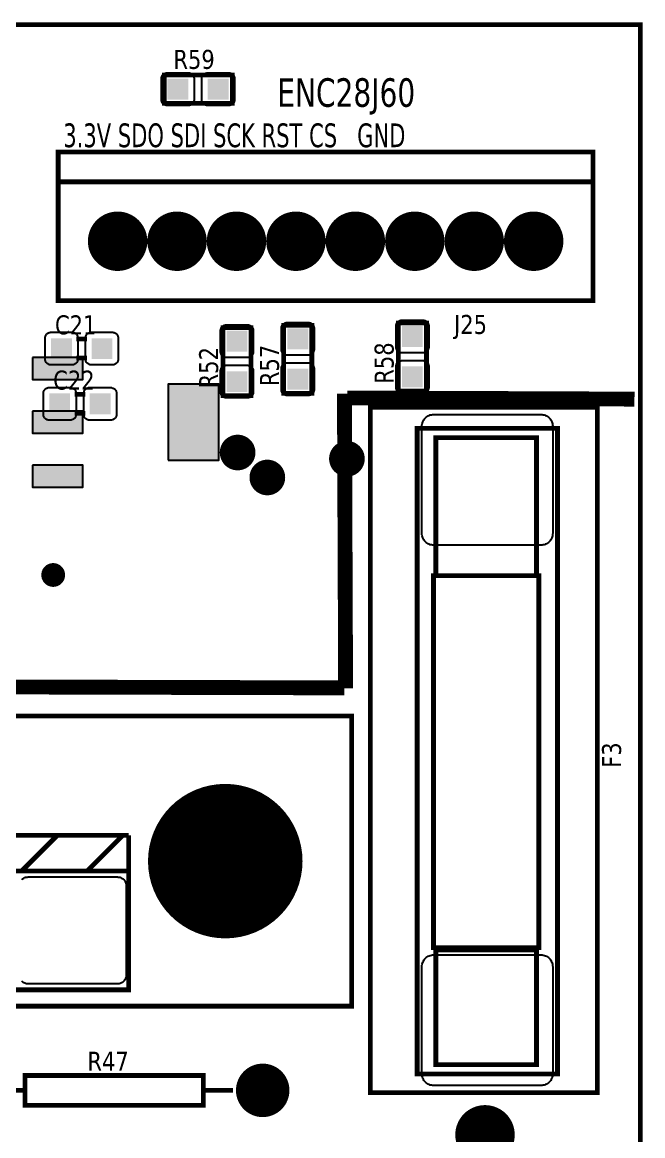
# Model space of a CAD drawing. Header units: millimetres. Extents: x 124 to 302, y 105 to 223.
# Drawn here: x 300.629 to 301.673, y 221.597 to 223.471 of the extents above; entities that cross this region are included whole.
import ezdxf

# ---------------------------------------------------------------- set-up
doc = ezdxf.new("R2010")
doc.units = ezdxf.units.MM
doc.layers.add('DESC', color=250, linetype='Continuous')
doc.styles.get("Standard").update_dxf_attribs({"font": 'tahoma.ttf'})

# ---------------------------------------------------------------- blocks, each defined once
blk = doc.blocks.new('RPAD')
blk.add_trace([(-0.5, -0.5), (-0.5, 0.5), (0.5, -0.5), (0.5, 0.5)])
blk = doc.blocks.new('EPAD')
at = {"const_width": 0.5}
blk.add_lwpolyline([(-0.25, 0, 1), (0.25, 0, 1)], format="xyb", close=True, dxfattribs=at)
blk = doc.blocks.new('PCB_CamaraClimatica')
for points, const_width in [([(147.0389, 110.574), (153.4499, 110.574), (153.4499, 115.4463), (147.0389, 115.4463), (147.0389, 110.574)], 0.008), ([(147.0389, 110.574), (153.4499, 110.574), (153.4499, 115.4463), (147.0389, 115.4463), (147.0389, 110.574)], 0.008), ([(147.0389, 110.574), (153.4499, 110.574), (153.4499, 115.4463), (147.0389, 115.4463), (147.0389, 110.574)], 0.008), ([(152.6491, 115.3141), (152.7633, 115.3141), (152.7633, 115.3614), (152.6491, 115.3614), (152.6491, 115.3141)], 0.008), ([(152.6491, 115.3141), (152.7633, 115.3141), (152.7633, 115.3614), (152.6491, 115.3614), (152.6491, 115.3141)], 0.008), ([(152.6491, 115.3141), (152.7633, 115.3141), (152.7633, 115.3614), (152.6491, 115.3614), (152.6491, 115.3141)], 0.008), ([(152.4704, 114.9818), (153.3704, 114.9818), (153.3704, 115.2318), (152.4704, 115.2318), (152.4704, 114.9818)], 0.008), ([(152.4704, 114.9818), (153.3704, 114.9818), (153.3704, 115.2318), (152.4704, 115.2318), (152.4704, 114.9818)], 0.008), ([(152.4704, 114.9818), (153.3704, 114.9818), (153.3704, 115.2318), (152.4704, 115.2318), (152.4704, 114.9818)], 0.008), ([(152.4704, 115.1818), (153.3704, 115.1818)], 0.008), ([(152.4704, 115.1818), (153.3704, 115.1818)], 0.008), ([(152.4704, 115.1818), (153.3704, 115.1818)], 0.008), ([(152.7475, 114.822), (152.7948, 114.822), (152.7948, 114.9362), (152.7475, 114.9362), (152.7475, 114.822)], 0.008), ([(152.7475, 114.822), (152.7948, 114.822), (152.7948, 114.9362), (152.7475, 114.9362), (152.7475, 114.822)], 0.008), ([(152.7475, 114.822), (152.7948, 114.822), (152.7948, 114.9362), (152.7475, 114.9362), (152.7475, 114.822)], 0.008), ([(152.8499, 114.8259), (152.8971, 114.8259), (152.8971, 114.9401), (152.8499, 114.9401), (152.8499, 114.8259)], 0.008), ([(152.8499, 114.8259), (152.8971, 114.8259), (152.8971, 114.9401), (152.8499, 114.9401), (152.8499, 114.8259)], 0.008), ([(152.8499, 114.8259), (152.8971, 114.8259), (152.8971, 114.9401), (152.8499, 114.9401), (152.8499, 114.8259)], 0.008), ([(153.0428, 114.8299), (153.09, 114.8299), (153.09, 114.944), (153.0428, 114.944), (153.0428, 114.8299)], 0.008), ([(153.0428, 114.8299), (153.09, 114.8299), (153.09, 114.944), (153.0428, 114.944), (153.0428, 114.8299)], 0.008), ([(153.0428, 114.8299), (153.09, 114.8299), (153.09, 114.944), (153.0428, 114.944), (153.0428, 114.8299)], 0.008), ([(152.501, 114.9171), (152.519, 114.9171)], 0.008), ([(152.501, 114.9171), (152.519, 114.9171)], 0.008), ([(152.501, 114.9171), (152.519, 114.9171)], 0.008), ([(152.501, 114.8851), (152.519, 114.8851)], 0.008), ([(152.501, 114.8851), (152.519, 114.8851)], 0.008), ([(152.501, 114.8851), (152.519, 114.8851)], 0.008), ([(152.498, 114.8241), (152.516, 114.8241)], 0.008), ([(152.498, 114.8241), (152.516, 114.8241)], 0.008), ([(152.498, 114.8241), (152.516, 114.8241)], 0.008), ([(152.954, 114.3291), (152.952, 114.8251)], 0.025), ([(152.954, 114.3291), (152.952, 114.8251)], 0.025), ([(152.954, 114.3291), (152.952, 114.8251)], 0.025), ([(152.957, 114.8181), (153.44, 114.8161)], 0.025), ([(152.957, 114.8181), (153.44, 114.8161)], 0.025), ([(152.957, 114.8181), (153.44, 114.8161)], 0.025), ([(152.9956, 113.6488), (153.3774, 113.6488), (153.3774, 114.8023), (152.9956, 114.8023), (152.9956, 113.6488)], 0.008), ([(152.9956, 113.6488), (153.3774, 113.6488), (153.3774, 114.8023), (152.9956, 114.8023), (152.9956, 113.6488)], 0.008), ([(152.9956, 113.6488), (153.3774, 113.6488), (153.3774, 114.8023), (152.9956, 114.8023), (152.9956, 113.6488)], 0.008), ([(152.498, 114.7921), (152.516, 114.7921)], 0.008), ([(152.498, 114.7921), (152.516, 114.7921)], 0.008), ([(152.498, 114.7921), (152.516, 114.7921)], 0.008), ([(153.0743, 113.6803), (153.3105, 113.6803), (153.3105, 114.7669), (153.0743, 114.7669), (153.0743, 113.6803)], 0.008), ([(153.0743, 113.6803), (153.3105, 113.6803), (153.3105, 114.7669), (153.0743, 114.7669), (153.0743, 113.6803)], 0.008), ([(153.0743, 113.6803), (153.3105, 113.6803), (153.3105, 114.7669), (153.0743, 114.7669), (153.0743, 113.6803)], 0.008), ([(153.1058, 114.5189), (153.2751, 114.5189), (153.2751, 114.7511), (153.1058, 114.7511), (153.1058, 114.5189)], 0.008), ([(153.1058, 114.5189), (153.2751, 114.5189), (153.2751, 114.7511), (153.1058, 114.7511), (153.1058, 114.5189)], 0.008), ([(153.1058, 114.5189), (153.2751, 114.5189), (153.2751, 114.7511), (153.1058, 114.7511), (153.1058, 114.5189)], 0.008), ([(153.1019, 113.8929), (153.279, 113.8929), (153.279, 114.5189), (153.1019, 114.5189), (153.1019, 113.8929)], 0.008), ([(153.1019, 113.8929), (153.279, 113.8929), (153.279, 114.5189), (153.1019, 114.5189), (153.1019, 113.8929)], 0.008), ([(153.1019, 113.8929), (153.279, 113.8929), (153.279, 114.5189), (153.1019, 114.5189), (153.1019, 113.8929)], 0.008), ([(151.487, 114.3341), (152.952, 114.3301)], 0.025), ([(151.487, 114.3341), (152.952, 114.3301)], 0.025), ([(151.487, 114.3341), (152.952, 114.3301)], 0.025), ([(151.5861, 113.7944), (152.9641, 113.7944), (152.9641, 114.2826), (151.5861, 114.2826), (151.5861, 113.7944)], 0.008), ([(151.5861, 113.7944), (152.9641, 113.7944), (152.9641, 114.2826), (151.5861, 114.2826), (151.5861, 113.7944)], 0.008), ([(151.5861, 113.7944), (152.9641, 113.7944), (152.9641, 114.2826), (151.5861, 114.2826), (151.5861, 113.7944)], 0.008), ([(151.969, 114.0819), (152.589, 114.0819)], 0.008), ([(151.969, 114.0819), (152.589, 114.0819)], 0.008), ([(151.969, 114.0819), (152.589, 114.0819)], 0.008), ([(152.409, 114.0219), (152.469, 114.0819)], 0.008), ([(152.409, 114.0219), (152.469, 114.0819)], 0.008), ([(152.409, 114.0219), (152.469, 114.0819)], 0.008), ([(152.519, 114.0219), (152.579, 114.0819)], 0.008), ([(152.519, 114.0219), (152.579, 114.0819)], 0.008), ([(152.519, 114.0219), (152.579, 114.0819)], 0.008), ([(152.519, 114.0219), (152.579, 114.0819)], 0.008), ([(152.519, 114.0219), (152.579, 114.0819)], 0.008), ([(152.519, 114.0219), (152.579, 114.0819)], 0.008), ([(152.589, 114.0219), (152.589, 114.0819)], 0.008), ([(152.589, 114.0219), (152.589, 114.0819)], 0.008), ([(152.589, 114.0219), (152.589, 114.0819)], 0.008), ([(151.969, 114.0219), (152.589, 114.0219), (152.589, 113.8219), (151.969, 113.8219), (151.969, 114.0219)], 0.008), ([(151.969, 114.0219), (152.589, 114.0219), (152.589, 113.8219), (151.969, 113.8219), (151.969, 114.0219)], 0.008), ([(151.969, 114.0219), (152.589, 114.0219), (152.589, 113.8219), (151.969, 113.8219), (151.969, 114.0219)], 0.008), ([(153.1058, 113.696), (153.2751, 113.696), (153.2751, 113.8889), (153.1058, 113.8889), (153.1058, 113.696)], 0.008), ([(153.1058, 113.696), (153.2751, 113.696), (153.2751, 113.8889), (153.1058, 113.8889), (153.1058, 113.696)], 0.008), ([(153.1058, 113.696), (153.2751, 113.696), (153.2751, 113.8889), (153.1058, 113.8889), (153.1058, 113.696)], 0.008), ([(152.4145, 113.6277), (152.7145, 113.6277), (152.7145, 113.6777), (152.4145, 113.6777), (152.4145, 113.6277)], 0.008), ([(152.4145, 113.6277), (152.7145, 113.6277), (152.7145, 113.6777), (152.4145, 113.6777), (152.4145, 113.6277)], 0.008), ([(152.4145, 113.6277), (152.7145, 113.6277), (152.7145, 113.6777), (152.4145, 113.6777), (152.4145, 113.6277)], 0.008), ([(152.3645, 113.6527), (152.4145, 113.6527)], 0.008), ([(152.3645, 113.6527), (152.4145, 113.6527)], 0.008), ([(152.3645, 113.6527), (152.4145, 113.6527)], 0.008), ([(152.7145, 113.6527), (152.7645, 113.6527)], 0.008), ([(152.7145, 113.6527), (152.7645, 113.6527)], 0.008), ([(152.7145, 113.6527), (152.7645, 113.6527)], 0.008)]:
    blk.add_lwpolyline(points, dxfattribs=dict(const_width=const_width))
for points in [[(152.6891, 115.3102), (152.6541, 115.3102), (152.6531, 115.3103), (152.6521, 115.3104), (152.6511, 115.3107), (152.6502, 115.311), (152.6493, 115.3114), (152.6485, 115.3119), (152.6477, 115.3125), (152.647, 115.3131), (152.6464, 115.3138), (152.6458, 115.3146), (152.6453, 115.3154), (152.6449, 115.3163), (152.6446, 115.3172), (152.6443, 115.3182), (152.6442, 115.3192), (152.6441, 115.3202), (152.6441, 115.3552), (152.6442, 115.3563), (152.6443, 115.3573), (152.6446, 115.3583), (152.6449, 115.3592), (152.6453, 115.3601), (152.6458, 115.3609), (152.6464, 115.3617), (152.647, 115.3624), (152.6477, 115.363), (152.6485, 115.3636), (152.6493, 115.3641), (152.6502, 115.3645), (152.6511, 115.3648), (152.6521, 115.365), (152.6531, 115.3652), (152.6541, 115.3652), (152.6891, 115.3652), (152.6902, 115.3652), (152.6912, 115.365), (152.6922, 115.3648), (152.6931, 115.3645), (152.694, 115.3641), (152.6948, 115.3636), (152.6956, 115.363), (152.6963, 115.3624), (152.6969, 115.3617), (152.6975, 115.3609), (152.698, 115.3601), (152.6984, 115.3592), (152.6987, 115.3583), (152.6989, 115.3573), (152.6991, 115.3563), (152.6991, 115.3552), (152.6991, 115.3202), (152.6991, 115.3192), (152.6989, 115.3182), (152.6987, 115.3172), (152.6984, 115.3163), (152.698, 115.3154), (152.6975, 115.3146), (152.6969, 115.3138), (152.6963, 115.3131), (152.6956, 115.3125), (152.6948, 115.3119), (152.694, 115.3114), (152.6931, 115.311), (152.6922, 115.3107), (152.6912, 115.3104), (152.6902, 115.3103), (152.6891, 115.3102)], [(152.7571, 115.3102), (152.7221, 115.3102), (152.7211, 115.3103), (152.7201, 115.3104), (152.7191, 115.3107), (152.7182, 115.311), (152.7173, 115.3114), (152.7165, 115.3119), (152.7157, 115.3125), (152.715, 115.3131), (152.7144, 115.3138), (152.7138, 115.3146), (152.7133, 115.3154), (152.7129, 115.3163), (152.7126, 115.3172), (152.7123, 115.3182), (152.7122, 115.3192), (152.7121, 115.3202), (152.7121, 115.3552), (152.7122, 115.3563), (152.7123, 115.3573), (152.7126, 115.3583), (152.7129, 115.3592), (152.7133, 115.3601), (152.7138, 115.3609), (152.7144, 115.3617), (152.715, 115.3624), (152.7157, 115.363), (152.7165, 115.3636), (152.7173, 115.3641), (152.7182, 115.3645), (152.7191, 115.3648), (152.7201, 115.365), (152.7211, 115.3652), (152.7221, 115.3652), (152.7571, 115.3652), (152.7582, 115.3652), (152.7592, 115.365), (152.7602, 115.3648), (152.7611, 115.3645), (152.762, 115.3641), (152.7628, 115.3636), (152.7636, 115.363), (152.7643, 115.3624), (152.7649, 115.3617), (152.7655, 115.3609), (152.766, 115.3601), (152.7664, 115.3592), (152.7667, 115.3583), (152.7669, 115.3573), (152.7671, 115.3563), (152.7671, 115.3552), (152.7671, 115.3202), (152.7671, 115.3192), (152.7669, 115.3182), (152.7667, 115.3172), (152.7664, 115.3163), (152.766, 115.3154), (152.7655, 115.3146), (152.7649, 115.3138), (152.7643, 115.3131), (152.7636, 115.3125), (152.7628, 115.3119), (152.762, 115.3114), (152.7611, 115.311), (152.7602, 115.3107), (152.7592, 115.3104), (152.7582, 115.3103), (152.7571, 115.3102)], [(152.7436, 114.8961), (152.7436, 114.9311), (152.7437, 114.9322), (152.7438, 114.9332), (152.7441, 114.9341), (152.7444, 114.9351), (152.7448, 114.9359), (152.7453, 114.9368), (152.7459, 114.9375), (152.7465, 114.9382), (152.7472, 114.9389), (152.748, 114.9394), (152.7488, 114.9399), (152.7497, 114.9404), (152.7506, 114.9407), (152.7516, 114.9409), (152.7526, 114.9411), (152.7536, 114.9411), (152.7886, 114.9411), (152.7897, 114.9411), (152.7907, 114.9409), (152.7917, 114.9407), (152.7926, 114.9404), (152.7935, 114.9399), (152.7943, 114.9394), (152.795, 114.9389), (152.7958, 114.9382), (152.7964, 114.9375), (152.797, 114.9368), (152.7975, 114.9359), (152.7979, 114.9351), (152.7982, 114.9341), (152.7984, 114.9332), (152.7986, 114.9322), (152.7986, 114.9311), (152.7986, 114.8961), (152.7986, 114.8951), (152.7984, 114.8941), (152.7982, 114.8931), (152.7979, 114.8922), (152.7975, 114.8913), (152.797, 114.8905), (152.7964, 114.8897), (152.7958, 114.889), (152.795, 114.8884), (152.7943, 114.8878), (152.7935, 114.8873), (152.7926, 114.8869), (152.7917, 114.8866), (152.7907, 114.8863), (152.7897, 114.8862), (152.7886, 114.8861), (152.7536, 114.8861), (152.7526, 114.8862), (152.7516, 114.8863), (152.7506, 114.8866), (152.7497, 114.8869), (152.7488, 114.8873), (152.748, 114.8878), (152.7472, 114.8884), (152.7465, 114.889), (152.7459, 114.8897), (152.7453, 114.8905), (152.7448, 114.8913), (152.7444, 114.8922), (152.7441, 114.8931), (152.7438, 114.8941), (152.7437, 114.8951), (152.7436, 114.8961)], [(152.846, 114.9001), (152.846, 114.9351), (152.8461, 114.9361), (152.8462, 114.9371), (152.8464, 114.9381), (152.8468, 114.939), (152.8472, 114.9399), (152.8477, 114.9407), (152.8483, 114.9415), (152.8489, 114.9422), (152.8496, 114.9428), (152.8504, 114.9434), (152.8512, 114.9439), (152.8521, 114.9443), (152.853, 114.9446), (152.854, 114.9449), (152.855, 114.945), (152.856, 114.9451), (152.891, 114.9451), (152.892, 114.945), (152.893, 114.9449), (152.894, 114.9446), (152.8949, 114.9443), (152.8958, 114.9439), (152.8966, 114.9434), (152.8974, 114.9428), (152.8981, 114.9422), (152.8988, 114.9415), (152.8993, 114.9407), (152.8998, 114.9399), (152.9002, 114.939), (152.9006, 114.9381), (152.9008, 114.9371), (152.901, 114.9361), (152.901, 114.9351), (152.901, 114.9001), (152.901, 114.899), (152.9008, 114.898), (152.9006, 114.897), (152.9002, 114.8961), (152.8998, 114.8952), (152.8993, 114.8944), (152.8988, 114.8937), (152.8981, 114.8929), (152.8974, 114.8923), (152.8966, 114.8917), (152.8958, 114.8912), (152.8949, 114.8908), (152.894, 114.8905), (152.893, 114.8903), (152.892, 114.8901), (152.891, 114.8901), (152.856, 114.8901), (152.855, 114.8901), (152.854, 114.8903), (152.853, 114.8905), (152.8521, 114.8908), (152.8512, 114.8912), (152.8504, 114.8917), (152.8496, 114.8923), (152.8489, 114.8929), (152.8483, 114.8937), (152.8477, 114.8944), (152.8472, 114.8952), (152.8468, 114.8961), (152.8464, 114.897), (152.8462, 114.898), (152.8461, 114.899), (152.846, 114.9001)], [(153.0389, 114.904), (153.0389, 114.939), (153.039, 114.94), (153.0391, 114.941), (153.0394, 114.942), (153.0397, 114.9429), (153.0401, 114.9438), (153.0406, 114.9446), (153.0412, 114.9454), (153.0418, 114.9461), (153.0425, 114.9467), (153.0433, 114.9473), (153.0441, 114.9478), (153.045, 114.9482), (153.0459, 114.9486), (153.0469, 114.9488), (153.0479, 114.9489), (153.0489, 114.949), (153.0839, 114.949), (153.085, 114.9489), (153.086, 114.9488), (153.0869, 114.9486), (153.0879, 114.9482), (153.0887, 114.9478), (153.0896, 114.9473), (153.0903, 114.9467), (153.091, 114.9461), (153.0917, 114.9454), (153.0922, 114.9446), (153.0927, 114.9438), (153.0931, 114.9429), (153.0935, 114.942), (153.0937, 114.941), (153.0939, 114.94), (153.0939, 114.939), (153.0939, 114.904), (153.0939, 114.903), (153.0937, 114.902), (153.0935, 114.901), (153.0931, 114.9001), (153.0927, 114.8992), (153.0922, 114.8984), (153.0917, 114.8976), (153.091, 114.8969), (153.0903, 114.8962), (153.0896, 114.8957), (153.0887, 114.8952), (153.0879, 114.8948), (153.0869, 114.8944), (153.086, 114.8942), (153.085, 114.894), (153.0839, 114.894), (153.0489, 114.894), (153.0479, 114.894), (153.0469, 114.8942), (153.0459, 114.8944), (153.045, 114.8948), (153.0441, 114.8952), (153.0433, 114.8957), (153.0425, 114.8962), (153.0418, 114.8969), (153.0412, 114.8976), (153.0406, 114.8984), (153.0401, 114.8992), (153.0397, 114.9001), (153.0394, 114.901), (153.0391, 114.902), (153.039, 114.903), (153.0389, 114.904)], [(152.4585, 114.9286), (152.4935, 114.9286), (152.4945, 114.9285), (152.4955, 114.9284), (152.4965, 114.9282), (152.4974, 114.9278), (152.4983, 114.9274), (152.4991, 114.9269), (152.4999, 114.9263), (152.5006, 114.9257), (152.5012, 114.925), (152.5018, 114.9242), (152.5023, 114.9234), (152.5027, 114.9225), (152.503, 114.9216), (152.5033, 114.9206), (152.5034, 114.9196), (152.5035, 114.9186), (152.5035, 114.8836), (152.5034, 114.8826), (152.5033, 114.8815), (152.503, 114.8806), (152.5027, 114.8797), (152.5023, 114.8788), (152.5018, 114.878), (152.5012, 114.8772), (152.5006, 114.8765), (152.4999, 114.8758), (152.4991, 114.8753), (152.4983, 114.8748), (152.4974, 114.8744), (152.4965, 114.874), (152.4955, 114.8738), (152.4945, 114.8736), (152.4935, 114.8736), (152.4585, 114.8736), (152.4574, 114.8736), (152.4564, 114.8738), (152.4555, 114.874), (152.4545, 114.8744), (152.4537, 114.8748), (152.4528, 114.8753), (152.4521, 114.8758), (152.4514, 114.8765), (152.4507, 114.8772), (152.4502, 114.878), (152.4497, 114.8788), (152.4492, 114.8797), (152.4489, 114.8806), (152.4487, 114.8815), (152.4485, 114.8826), (152.4485, 114.8836), (152.4485, 114.9186), (152.4485, 114.9196), (152.4487, 114.9206), (152.4489, 114.9216), (152.4492, 114.9225), (152.4497, 114.9234), (152.4502, 114.9242), (152.4507, 114.925), (152.4514, 114.9257), (152.4521, 114.9263), (152.4528, 114.9269), (152.4537, 114.9274), (152.4545, 114.9278), (152.4555, 114.9282), (152.4564, 114.9284), (152.4574, 114.9285), (152.4585, 114.9286)], [(152.5265, 114.9286), (152.5615, 114.9286), (152.5625, 114.9285), (152.5635, 114.9284), (152.5645, 114.9282), (152.5654, 114.9278), (152.5663, 114.9274), (152.5671, 114.9269), (152.5679, 114.9263), (152.5686, 114.9257), (152.5692, 114.925), (152.5698, 114.9242), (152.5703, 114.9234), (152.5707, 114.9225), (152.571, 114.9216), (152.5713, 114.9206), (152.5714, 114.9196), (152.5715, 114.9186), (152.5715, 114.8836), (152.5714, 114.8826), (152.5713, 114.8815), (152.571, 114.8806), (152.5707, 114.8797), (152.5703, 114.8788), (152.5698, 114.878), (152.5692, 114.8772), (152.5686, 114.8765), (152.5679, 114.8758), (152.5671, 114.8753), (152.5663, 114.8748), (152.5654, 114.8744), (152.5645, 114.874), (152.5635, 114.8738), (152.5625, 114.8736), (152.5615, 114.8736), (152.5265, 114.8736), (152.5254, 114.8736), (152.5244, 114.8738), (152.5235, 114.874), (152.5225, 114.8744), (152.5217, 114.8748), (152.5208, 114.8753), (152.5201, 114.8758), (152.5194, 114.8765), (152.5187, 114.8772), (152.5182, 114.878), (152.5177, 114.8788), (152.5172, 114.8797), (152.5169, 114.8806), (152.5167, 114.8815), (152.5165, 114.8826), (152.5165, 114.8836), (152.5165, 114.9186), (152.5165, 114.9196), (152.5167, 114.9206), (152.5169, 114.9216), (152.5172, 114.9225), (152.5177, 114.9234), (152.5182, 114.9242), (152.5187, 114.925), (152.5194, 114.9257), (152.5201, 114.9263), (152.5208, 114.9269), (152.5217, 114.9274), (152.5225, 114.9278), (152.5235, 114.9282), (152.5244, 114.9284), (152.5254, 114.9285), (152.5265, 114.9286)], [(152.4271, 114.8861), (152.4271, 114.8491), (152.5121, 114.8491), (152.5121, 114.8861), (152.4271, 114.8861)], [(152.846, 114.8321), (152.846, 114.8671), (152.8461, 114.8681), (152.8462, 114.8691), (152.8464, 114.8701), (152.8468, 114.871), (152.8472, 114.8719), (152.8477, 114.8727), (152.8483, 114.8735), (152.8489, 114.8742), (152.8496, 114.8748), (152.8504, 114.8754), (152.8512, 114.8759), (152.8521, 114.8763), (152.853, 114.8766), (152.854, 114.8769), (152.855, 114.877), (152.856, 114.8771), (152.891, 114.8771), (152.892, 114.877), (152.893, 114.8769), (152.894, 114.8766), (152.8949, 114.8763), (152.8958, 114.8759), (152.8966, 114.8754), (152.8974, 114.8748), (152.8981, 114.8742), (152.8988, 114.8735), (152.8993, 114.8727), (152.8998, 114.8719), (152.9002, 114.871), (152.9006, 114.8701), (152.9008, 114.8691), (152.901, 114.8681), (152.901, 114.8671), (152.901, 114.8321), (152.901, 114.831), (152.9008, 114.83), (152.9006, 114.829), (152.9002, 114.8281), (152.8998, 114.8272), (152.8993, 114.8264), (152.8988, 114.8257), (152.8981, 114.8249), (152.8974, 114.8243), (152.8966, 114.8237), (152.8958, 114.8232), (152.8949, 114.8228), (152.894, 114.8225), (152.893, 114.8223), (152.892, 114.8221), (152.891, 114.8221), (152.856, 114.8221), (152.855, 114.8221), (152.854, 114.8223), (152.853, 114.8225), (152.8521, 114.8228), (152.8512, 114.8232), (152.8504, 114.8237), (152.8496, 114.8243), (152.8489, 114.8249), (152.8483, 114.8257), (152.8477, 114.8264), (152.8472, 114.8272), (152.8468, 114.8281), (152.8464, 114.829), (152.8462, 114.83), (152.8461, 114.831), (152.846, 114.8321)], [(153.0389, 114.836), (153.0389, 114.871), (153.039, 114.872), (153.0391, 114.873), (153.0394, 114.874), (153.0397, 114.8749), (153.0401, 114.8758), (153.0406, 114.8766), (153.0412, 114.8774), (153.0418, 114.8781), (153.0425, 114.8787), (153.0433, 114.8793), (153.0441, 114.8798), (153.045, 114.8802), (153.0459, 114.8806), (153.0469, 114.8808), (153.0479, 114.8809), (153.0489, 114.881), (153.0839, 114.881), (153.085, 114.8809), (153.086, 114.8808), (153.0869, 114.8806), (153.0879, 114.8802), (153.0887, 114.8798), (153.0896, 114.8793), (153.0903, 114.8787), (153.091, 114.8781), (153.0917, 114.8774), (153.0922, 114.8766), (153.0927, 114.8758), (153.0931, 114.8749), (153.0935, 114.874), (153.0937, 114.873), (153.0939, 114.872), (153.0939, 114.871), (153.0939, 114.836), (153.0939, 114.835), (153.0937, 114.834), (153.0935, 114.833), (153.0931, 114.8321), (153.0927, 114.8312), (153.0922, 114.8304), (153.0917, 114.8296), (153.091, 114.8289), (153.0903, 114.8282), (153.0896, 114.8277), (153.0887, 114.8272), (153.0879, 114.8268), (153.0869, 114.8264), (153.086, 114.8262), (153.085, 114.826), (153.0839, 114.826), (153.0489, 114.826), (153.0479, 114.826), (153.0469, 114.8262), (153.0459, 114.8264), (153.045, 114.8268), (153.0441, 114.8272), (153.0433, 114.8277), (153.0425, 114.8282), (153.0418, 114.8289), (153.0412, 114.8296), (153.0406, 114.8304), (153.0401, 114.8312), (153.0397, 114.8321), (153.0394, 114.833), (153.0391, 114.834), (153.039, 114.835), (153.0389, 114.836)], [(152.7436, 114.8281), (152.7436, 114.8631), (152.7437, 114.8642), (152.7438, 114.8652), (152.7441, 114.8661), (152.7444, 114.8671), (152.7448, 114.8679), (152.7453, 114.8688), (152.7459, 114.8695), (152.7465, 114.8702), (152.7472, 114.8709), (152.748, 114.8714), (152.7488, 114.8719), (152.7497, 114.8724), (152.7506, 114.8727), (152.7516, 114.8729), (152.7526, 114.8731), (152.7536, 114.8731), (152.7886, 114.8731), (152.7897, 114.8731), (152.7907, 114.8729), (152.7917, 114.8727), (152.7926, 114.8724), (152.7935, 114.8719), (152.7943, 114.8714), (152.795, 114.8709), (152.7958, 114.8702), (152.7964, 114.8695), (152.797, 114.8688), (152.7975, 114.8679), (152.7979, 114.8671), (152.7982, 114.8661), (152.7984, 114.8652), (152.7986, 114.8642), (152.7986, 114.8631), (152.7986, 114.8281), (152.7986, 114.8271), (152.7984, 114.8261), (152.7982, 114.8251), (152.7979, 114.8242), (152.7975, 114.8233), (152.797, 114.8225), (152.7964, 114.8217), (152.7958, 114.821), (152.795, 114.8204), (152.7943, 114.8198), (152.7935, 114.8193), (152.7926, 114.8189), (152.7917, 114.8186), (152.7907, 114.8183), (152.7897, 114.8182), (152.7886, 114.8181), (152.7536, 114.8181), (152.7526, 114.8182), (152.7516, 114.8183), (152.7506, 114.8186), (152.7497, 114.8189), (152.7488, 114.8193), (152.748, 114.8198), (152.7472, 114.8204), (152.7465, 114.821), (152.7459, 114.8217), (152.7453, 114.8225), (152.7448, 114.8233), (152.7444, 114.8242), (152.7441, 114.8251), (152.7438, 114.8261), (152.7437, 114.8271), (152.7436, 114.8281)], [(152.6555, 114.7131), (152.7405, 114.7131), (152.7405, 114.8411), (152.6555, 114.8411), (152.6555, 114.7131)], [(152.4555, 114.8356), (152.4905, 114.8356), (152.4915, 114.8355), (152.4925, 114.8354), (152.4935, 114.8352), (152.4944, 114.8348), (152.4953, 114.8344), (152.4961, 114.8339), (152.4969, 114.8333), (152.4976, 114.8327), (152.4982, 114.832), (152.4988, 114.8312), (152.4993, 114.8304), (152.4997, 114.8295), (152.5, 114.8286), (152.5003, 114.8276), (152.5004, 114.8266), (152.5005, 114.8256), (152.5005, 114.7906), (152.5004, 114.7896), (152.5003, 114.7885), (152.5, 114.7876), (152.4997, 114.7867), (152.4993, 114.7858), (152.4988, 114.785), (152.4982, 114.7842), (152.4976, 114.7835), (152.4969, 114.7828), (152.4961, 114.7823), (152.4953, 114.7818), (152.4944, 114.7814), (152.4935, 114.781), (152.4925, 114.7808), (152.4915, 114.7806), (152.4905, 114.7806), (152.4555, 114.7806), (152.4544, 114.7806), (152.4534, 114.7808), (152.4525, 114.781), (152.4515, 114.7814), (152.4507, 114.7818), (152.4498, 114.7823), (152.4491, 114.7828), (152.4484, 114.7835), (152.4477, 114.7842), (152.4472, 114.785), (152.4467, 114.7858), (152.4462, 114.7867), (152.4459, 114.7876), (152.4457, 114.7885), (152.4455, 114.7896), (152.4455, 114.7906), (152.4455, 114.8256), (152.4455, 114.8266), (152.4457, 114.8276), (152.4459, 114.8286), (152.4462, 114.8295), (152.4467, 114.8304), (152.4472, 114.8312), (152.4477, 114.832), (152.4484, 114.8327), (152.4491, 114.8333), (152.4498, 114.8339), (152.4507, 114.8344), (152.4515, 114.8348), (152.4525, 114.8352), (152.4534, 114.8354), (152.4544, 114.8355), (152.4555, 114.8356)], [(152.5235, 114.8356), (152.5585, 114.8356), (152.5595, 114.8355), (152.5605, 114.8354), (152.5615, 114.8352), (152.5624, 114.8348), (152.5633, 114.8344), (152.5641, 114.8339), (152.5649, 114.8333), (152.5656, 114.8327), (152.5662, 114.832), (152.5668, 114.8312), (152.5673, 114.8304), (152.5677, 114.8295), (152.568, 114.8286), (152.5683, 114.8276), (152.5684, 114.8266), (152.5685, 114.8256), (152.5685, 114.7906), (152.5684, 114.7896), (152.5683, 114.7885), (152.568, 114.7876), (152.5677, 114.7867), (152.5673, 114.7858), (152.5668, 114.785), (152.5662, 114.7842), (152.5656, 114.7835), (152.5649, 114.7828), (152.5641, 114.7823), (152.5633, 114.7818), (152.5624, 114.7814), (152.5615, 114.781), (152.5605, 114.7808), (152.5595, 114.7806), (152.5585, 114.7806), (152.5235, 114.7806), (152.5224, 114.7806), (152.5214, 114.7808), (152.5205, 114.781), (152.5195, 114.7814), (152.5187, 114.7818), (152.5178, 114.7823), (152.5171, 114.7828), (152.5164, 114.7835), (152.5157, 114.7842), (152.5152, 114.785), (152.5147, 114.7858), (152.5142, 114.7867), (152.5139, 114.7876), (152.5137, 114.7885), (152.5135, 114.7896), (152.5135, 114.7906), (152.5135, 114.8256), (152.5135, 114.8266), (152.5137, 114.8276), (152.5139, 114.8286), (152.5142, 114.8295), (152.5147, 114.8304), (152.5152, 114.8312), (152.5157, 114.832), (152.5164, 114.8327), (152.5171, 114.8333), (152.5178, 114.8339), (152.5187, 114.8344), (152.5195, 114.8348), (152.5205, 114.8352), (152.5214, 114.8354), (152.5224, 114.8355), (152.5235, 114.8356)], [(152.4271, 114.7956), (152.4271, 114.7586), (152.5121, 114.7586), (152.5121, 114.7956), (152.4271, 114.7956)], [(153.3024, 114.7703), (153.3024, 114.5903), (153.3023, 114.5882), (153.302, 114.5862), (153.3015, 114.5842), (153.3009, 114.5824), (153.3, 114.5806), (153.299, 114.579), (153.2979, 114.5775), (153.2966, 114.576), (153.2952, 114.5748), (153.2937, 114.5736), (153.292, 114.5726), (153.2903, 114.5718), (153.2884, 114.5711), (153.2865, 114.5707), (153.2845, 114.5704), (153.2824, 114.5703), (153.1024, 114.5703), (153.1003, 114.5704), (153.0983, 114.5707), (153.0964, 114.5711), (153.0945, 114.5718), (153.0928, 114.5726), (153.0911, 114.5736), (153.0896, 114.5748), (153.0882, 114.576), (153.0869, 114.5775), (153.0858, 114.579), (153.0848, 114.5806), (153.0839, 114.5824), (153.0833, 114.5842), (153.0828, 114.5862), (153.0825, 114.5882), (153.0824, 114.5903), (153.0824, 114.7703), (153.0825, 114.7723), (153.0828, 114.7744), (153.0833, 114.7763), (153.0839, 114.7781), (153.0848, 114.7799), (153.0858, 114.7815), (153.0869, 114.7831), (153.0882, 114.7845), (153.0896, 114.7858), (153.0911, 114.7869), (153.0928, 114.7879), (153.0945, 114.7887), (153.0964, 114.7894), (153.0983, 114.7899), (153.1003, 114.7902), (153.1024, 114.7903), (153.2824, 114.7903), (153.2845, 114.7902), (153.2865, 114.7899), (153.2884, 114.7894), (153.2903, 114.7887), (153.292, 114.7879), (153.2937, 114.7869), (153.2952, 114.7858), (153.2966, 114.7845), (153.2979, 114.7831), (153.299, 114.7815), (153.3, 114.7799), (153.3009, 114.7781), (153.3015, 114.7763), (153.302, 114.7744), (153.3023, 114.7723), (153.3024, 114.7703)], [(152.4271, 114.705), (152.4271, 114.668), (152.5121, 114.668), (152.5121, 114.705), (152.4271, 114.705)], [(153.3024, 113.8608), (153.3024, 113.6808), (153.3023, 113.6787), (153.302, 113.6767), (153.3015, 113.6748), (153.3009, 113.6729), (153.3, 113.6712), (153.299, 113.6695), (153.2979, 113.668), (153.2966, 113.6666), (153.2952, 113.6653), (153.2937, 113.6642), (153.292, 113.6632), (153.2903, 113.6624), (153.2884, 113.6617), (153.2865, 113.6612), (153.2845, 113.6609), (153.2824, 113.6608), (153.1024, 113.6608), (153.1003, 113.6609), (153.0983, 113.6612), (153.0964, 113.6617), (153.0945, 113.6624), (153.0928, 113.6632), (153.0911, 113.6642), (153.0896, 113.6653), (153.0882, 113.6666), (153.0869, 113.668), (153.0858, 113.6695), (153.0848, 113.6712), (153.0839, 113.6729), (153.0833, 113.6748), (153.0828, 113.6767), (153.0825, 113.6787), (153.0824, 113.6808), (153.0824, 113.8608), (153.0825, 113.8629), (153.0828, 113.8649), (153.0833, 113.8668), (153.0839, 113.8687), (153.0848, 113.8704), (153.0858, 113.8721), (153.0869, 113.8736), (153.0882, 113.875), (153.0896, 113.8763), (153.0911, 113.8775), (153.0928, 113.8784), (153.0945, 113.8793), (153.0964, 113.8799), (153.0983, 113.8804), (153.1003, 113.8807), (153.1024, 113.8808), (153.2824, 113.8808), (153.2845, 113.8807), (153.2865, 113.8804), (153.2884, 113.8799), (153.2903, 113.8793), (153.292, 113.8784), (153.2937, 113.8775), (153.2952, 113.8763), (153.2966, 113.875), (153.2979, 113.8736), (153.299, 113.8721), (153.3, 113.8704), (153.3009, 113.8687), (153.3015, 113.8668), (153.302, 113.8649), (153.3023, 113.8629), (153.3024, 113.8608)]]:
    blk.add_lwpolyline(points, close=True)
blk.add_lwpolyline([(152.4094, 114.0076), (152.4104, 114.0085), (152.4116, 114.0094), (152.4128, 114.0101), (152.4141, 114.0108), (152.4155, 114.0113), (152.417, 114.0116), (152.4185, 114.0118), (152.42, 114.0119), (152.42, 114.0119), (152.57, 114.0119), (152.5716, 114.0118), (152.5731, 114.0116), (152.5745, 114.0113), (152.5759, 114.0108), (152.5772, 114.0101), (152.5785, 114.0094), (152.5796, 114.0085), (152.5807, 114.0076), (152.5816, 114.0065), (152.5825, 114.0054), (152.5832, 114.0041), (152.5839, 114.0028), (152.5844, 114.0014), (152.5847, 114), (152.5849, 113.9985), (152.585, 113.9969), (152.585, 113.8469), (152.5849, 113.8454), (152.5847, 113.8439), (152.5844, 113.8424), (152.5839, 113.841), (152.5832, 113.8397), (152.5825, 113.8385), (152.5816, 113.8373), (152.5807, 113.8363), (152.5796, 113.8353), (152.5785, 113.8344), (152.5772, 113.8337), (152.5759, 113.8331), (152.5745, 113.8326), (152.5731, 113.8322), (152.5716, 113.832), (152.57, 113.8319), (152.42, 113.8319), (152.4185, 113.832), (152.417, 113.8322), (152.4155, 113.8326), (152.4141, 113.8331), (152.4128, 113.8337), (152.4116, 113.8344), (152.4104, 113.8353), (152.4094, 113.8363)])
for p, xscale, yscale, rotation in [((152.6716, 115.3377), 0.035, 0.035, 180), ((152.7396, 115.3377), 0.035, 0.035, 180), ((152.8735, 114.9176), 0.035, 0.035, 90), ((153.0664, 114.9215), 0.035, 0.035, 90), ((152.7711, 114.9136), 0.035, 0.035, 90), ((152.4696, 114.8676), 0.037, 0.085, 90), ((152.7711, 114.8456), 0.035, 0.035, 90), ((152.8735, 114.8496), 0.035, 0.035, 90), ((153.0664, 114.8535), 0.035, 0.035, 90), ((152.698, 114.7771), 0.085, 0.128, 180), ((152.4696, 114.7771), 0.037, 0.085, 90), ((152.4696, 114.6865), 0.037, 0.085, 90)]:
    blk.add_blockref('RPAD', p, dxfattribs=dict(xscale=xscale, yscale=yscale, rotation=rotation))
for name, p, xscale, yscale in [('EPAD', (152.5704, 115.0818), 0.1, 0.1), ('EPAD', (152.6704, 115.0818), 0.1, 0.1), ('EPAD', (152.7704, 115.0818), 0.1, 0.1), ('EPAD', (152.8704, 115.0818), 0.1, 0.1), ('EPAD', (152.9704, 115.0818), 0.1, 0.1), ('EPAD', (153.0704, 115.0818), 0.1, 0.1), ('EPAD', (153.1704, 115.0818), 0.1, 0.1), ('EPAD', (153.2704, 115.0818), 0.1, 0.1), ('RPAD', (152.476, 114.9011), 0.035, 0.035), ('RPAD', (152.544, 114.9011), 0.035, 0.035), ('RPAD', (152.473, 114.8081), 0.035, 0.035), ('RPAD', (152.541, 114.8081), 0.035, 0.035), ('EPAD', (152.7723, 114.7262), 0.06, 0.06), ('EPAD', (152.9562, 114.7157), 0.06, 0.06), ('EPAD', (152.8223, 114.6842), 0.06, 0.06), ('EPAD', (152.462, 114.5201), 0.04, 0.04), ('EPAD', (152.7515, 114.0385), 0.26, 0.26), ('EPAD', (152.8145, 113.6527), 0.09, 0.09), ('EPAD', (153.1885, 113.5779), 0.1, 0.1)]:
    blk.add_blockref(name, p, dxfattribs=dict(xscale=xscale, yscale=yscale))
for s, height, width, p in [('R59', 0.032, 0.9375, (152.6642, 115.3719)), ('R59', 0.032, 0.9375, (152.6642, 115.3719)), ('R59', 0.032, 0.9375, (152.6642, 115.3719)), ('ENC28J60', 0.048, 0.833333, (152.839, 115.3081)), ('ENC28J60', 0.048, 0.833333, (152.839, 115.3081)), ('ENC28J60', 0.048, 0.833333, (152.839, 115.3081)), ('3.3V SDO SDI SCK RST CS   GND', 0.04, 0.75, (152.479, 115.2401)), ('3.3V SDO SDI SCK RST CS   GND', 0.04, 0.75, (152.479, 115.2401)), ('3.3V SDO SDI SCK RST CS   GND', 0.04, 0.75, (152.479, 115.2401)), ('C21', 0.032, 0.9375, (152.465, 114.9251)), ('C21', 0.032, 0.9375, (152.465, 114.9251)), ('C21', 0.032, 0.9375, (152.465, 114.9251)), ('J25', 0.032, 0.9375, (153.1364, 114.9258)), ('J25', 0.032, 0.9375, (153.1364, 114.9258)), ('J25', 0.032, 0.9375, (153.1364, 114.9258)), ('C22', 0.032, 0.9375, (152.462, 114.8321)), ('C22', 0.032, 0.9375, (152.462, 114.8321)), ('C22', 0.032, 0.9375, (152.462, 114.8321)), ('R47', 0.032, 0.9375, (152.5195, 113.6857)), ('R47', 0.032, 0.9375, (152.5195, 113.6857)), ('R47', 0.032, 0.9375, (152.5195, 113.6857))]:
    blk.add_text(s, height=height, dxfattribs=dict(width=width)).set_placement(p)
at = {"width": 0.9375}
for s, p in [('R52', (152.7395, 114.8341)), ('R52', (152.7395, 114.8341)), ('R52', (152.7395, 114.8341)), ('R57', (152.8419, 114.838)), ('R57', (152.8419, 114.838)), ('R57', (152.8419, 114.838)), ('R58', (153.0348, 114.842)), ('R58', (153.0348, 114.842)), ('R58', (153.0348, 114.842)), ('F3', (153.4174, 114.1955)), ('F3', (153.4174, 114.1955)), ('F3', (153.4174, 114.1955))]:
    blk.add_text(s, height=0.032, rotation=90, dxfattribs=at).set_placement(p)

msp = doc.modelspace()

# ---------------------------------------------------------------- block references
at = {"layer": 'DESC'}
msp.add_blockref('PCB_CamaraClimatica', (148.219, 108.0207), dxfattribs=at)

doc.saveas('drawing.dxf')
